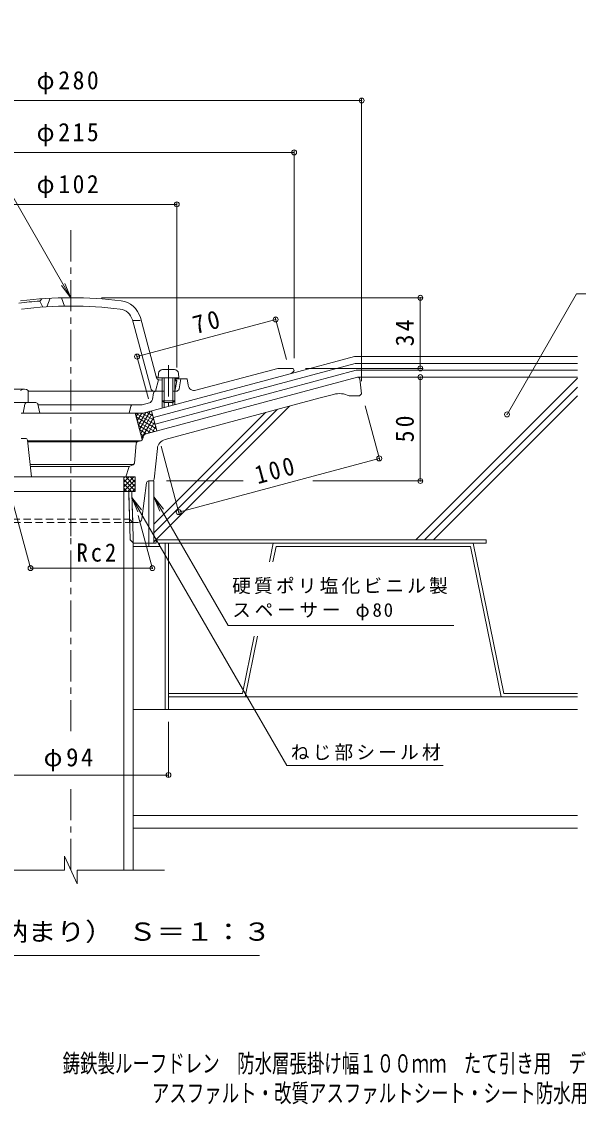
# Model space of a CAD drawing. Units: millimetres at full size, sheet at 1:3. Extents: x -566 to 565, y -424 to 391.
# Drawn here: x -275 to -7, y -424 to 97 of the extents above; entities that cross this region are included whole.
import ezdxf
from ezdxf.enums import TextEntityAlignment as Align

# ---------------------------------------------------------------- set-up
doc = ezdxf.new("R2010")
doc.units = ezdxf.units.MM
doc.header["$LTSCALE"] = 3
doc.header["$PDMODE"] = 32
doc.header["$PDSIZE"] = 2.4
doc.linetypes.add('CHAIN1', pattern=[8, 5, -1, 1, -1])
doc.linetypes.add('DASHED1', pattern=[1.8, 1.2, -0.6])
for name, color, linetype, lineweight in [('0-0_通り芯', 3, 'Continuous', 9), ('0-1_躯体', 2, 'Continuous', 9), ('0-2_仕上', 6, 'Continuous', 9), ('0-3_建具', 4, 'Continuous', 9), ('0-4_その他', 7, 'Continuous', 9), ('0-5_寸法', 7, 'Continuous', 9), ('0-6_ハッチ', 6, 'Continuous', 9), ('0-8_041', 4, 'Continuous', 9), ('0-9_051', 2, 'Continuous', 9), ('0-A_061', 4, 'Continuous', 9), ('0-B_062', 1, 'Continuous', 5), ('0-C_084', 5, 'Continuous', 5), ('0-E_090', 4, 'Continuous', 9), ('0-F_092', 6, 'Continuous', 9)]:
    doc.layers.add(name, color=color, linetype=linetype, lineweight=lineweight)
doc.layers.add('F-5_F-5ﾚｲﾔ', color=2, linetype='Continuous')
doc.styles.add('ＭＳ ゴシック', font='')
doc.styles.get('ＭＳ ゴシック').set_extended_font_data('MS Gothic')

msp = doc.modelspace()

# ---------------------------------------------------------------- linework, layer by layer
at = {"layer": '0-0_通り芯', "linetype": 'CHAIN1'}
msp.add_line((-251.771, -3.115), (-251.771, -150.337), dxfattribs=at)
at = {"layer": '0-0_通り芯'}
for p, q in [((-215.528, -101.111), (-113.83, -73.861)), ((-112.67, -74.653), (-111.771, -81.845)), ((-125.385, -82.133), (-131.785, -83.848)), ((-112.771, -82.845), (-117.771, -82.845)), ((-112.771, -82.845), (-111.771, -81.845)), ((-206.45, -103.855), (-131.785, -83.848)), ((-273.669, -103.345), (-275.771, -103.345)), ((-272.675, -104.238), (-270.771, -121.845)), ((-217.036, -103.035), (-216.983, -102.714)), ((-272.652, -104.444), (-218.019, -104.444)), ((-272.598, -104.944), (-219.857, -104.944)), ((-221.215, -115.235), (-220.342, -105.712)), ((-218.68, -104.679), (-219.51, -104.817)), ((-211.677, -122.949), (-210.129, -108.164)), ((-271.42, -115.845), (-221.498, -115.845)), ((-223.771, -116.845), (-271.312, -116.845)), ((-223.91, -117.307), (-225.271, -121.845)), ((-223.323, -116.666), (-221.84, -116.073)), ((-282.771, -121.845), (-220.771, -121.845)), ((-220.771, -121.845), (-220.771, -128.845)), ((-217.552, -142.093), (-215.381, -124.721)), ((-214.388, -123.845), (-212.672, -123.845)), ((-282.771, -128.845), (-220.771, -128.845)), ((-219.537, -143.845), (-221.992, -143.845)), ((-248.665, -317.832), (-254.878, -304.452)), ((-248.665, -317.832), (-248.665, -311.196)), ((-206.77, -311.196), (-248.665, -311.196))]:
    msp.add_line(p, q, dxfattribs=at)
at = {"layer": '0-0_通り芯', "linetype": 'DASHED1'}
for p, q in [((-281.082, -128.845), (-222.46, -128.845)), ((-223.471, -143.845), (-223.939, -128.845)), ((-221.992, -143.845), (-281.55, -143.817))]:
    msp.add_line(p, q, dxfattribs=at)
for points in [[(-222.46, -128.845), (-221.992, -143.845), (-223.52, -142.268)], [(-281.578, -143.845), (-280.022, -142.268), (-223.52, -142.268)]]:
    msp.add_lwpolyline(points, dxfattribs=at)
at = {"layer": '0-0_通り芯'}
msp.add_lwpolyline([(-254.878, -304.452), (-254.878, -311.196), (-296.77, -311.196)], dxfattribs=at)
for centre, radius, start, end in [((-113.654, -74.845), 1, 11.0605, 100.1355), ((-122.538, -92.759), 11, 64.31966, 105.00008), ((-273.669, -104.345), 1, 6.17058, 90), ((-219.009, -102.706), 2, 279.46179, 350.53767), ((-215.01, -103.043), 2, 104.99928, 170.53743), ((-205.156, -108.684), 5, 105.00001, 174.02237), ((-219.346, -105.803), 1, 99.46075, 174.75847), ((-222.952, -117.594), 1, 111.80215, 163.30133), ((-222.211, -115.144), 1, 291.80197, 354.75847), ((-214.388, -124.845), 1, 90, 172.87498), ((-212.672, -122.845), 1, 270, 354.02237), ((-219.537, -141.845), 2, 270, 352.87498)]:
    msp.add_arc(centre, radius, start, end, dxfattribs=at)
at = {"layer": '0-1_躯体'}
for p, q in [((-146.172, -72.171), (-216.914, -91.126)), ((-152.13, -69.626), (-191.544, -80.187)), ((-152.13, -69.626), (-144.771, -69.626)), ((-144.271, -70.626), (-144.771, -69.626)), ((-201.72, -74.626), (-195.771, -74.626)), ((-198.771, -74.626), (-199.679, -79.406)), ((-195.771, -74.626), (-195.285, -77.751)), ((-212.536, -84.642), (-211.926, -81.439)), ((-206.901, -80.626), (-210.944, -80.626)), ((-201.152, -80.626), (-202.641, -80.626)), ((-289.781, -86.126), (-268.591, -86.126)), ((-273.932, -86.93), (-274.771, -91.126)), ((-267.61, -86.93), (-266.771, -91.126)), ((-267.571, -87.126), (-217.441, -87.126)), ((-223.771, -91.126), (-222.961, -87.884)), ((-213.983, -86.2), (-217.441, -87.126)), ((-207.771, -85.256), (-207.771, -88.677)), ((-206.901, -86.126), (-206.901, -88.443)), ((-202.641, -86.126), (-202.641, -87.302)), ((-201.771, -85.256), (-201.771, -87.069)), ((-216.914, -91.126), (-275.771, -91.126))]:
    msp.add_line(p, q, dxfattribs=at)
for centre, radius, start, end in [((-146.949, -69.273), 3, 285.00026, 333.18956), ((-192.321, -77.29), 3, 188.84552, 285.00026), ((-210.944, -81.626), 1, 90, 169.21307), ((-201.152, -79.126), 1.5, 270, 349.24838), ((-272.951, -87.126), 1, 90, 168.69006), ((-268.591, -87.126), 1, 11.30994, 90), ((-221.99, -88.126), 1, 90, 165.96376), ((-214.501, -84.268), 2, 285.00026, 349.21326)]:
    msp.add_arc(centre, radius, start, end, dxfattribs=at)
at = {"layer": '0-2_仕上'}
for p, q in [((-263.271, -39.964), (-261.771, -35.877)), ((-256.271, -35.677), (-254.771, -39.649)), ((-213.336, -79.144), (-222.163, -46.201)), ((-210.539, -74.127), (-218.299, -45.165)), ((-211.021, -80.626), (-209.521, -75.127)), ((-209.455, -74.168), (-207.771, -74.257)), ((-209.183, -75.184), (-207.771, -75.258)), ((-201.771, -74.572), (-200.771, -75.626)), ((-201.771, -75.574), (-200.771, -75.626)), ((-201.771, -80.626), (-200.771, -75.626)), ((-272.271, -80.626), (-206.901, -80.626)), ((-202.641, -80.626), (-201.771, -80.626))]:
    msp.add_line(p, q, dxfattribs=at)
at = {"layer": '0-2_仕上', "linetype": 'DASHED1'}
msp.add_line((-222.049, -46.626), (-217.908, -46.626), dxfattribs=at)
at = {"layer": '0-2_仕上'}
msp.add_lwpolyline([(-265.771, -36.117), (-266.771, -37.192), (-265.271, -40.092)], dxfattribs=at)
for centre, radius, start, end in [((-251.771, -235.626), 200, 90, 96.94302), ((-251.771, -235.626), 200, 83.05698, 90), ((-251.771, -235.626), 199, 94.32288, 97.21703), ((-251.771, -235.626), 196, 90, 96.94304), ((-251.771, -235.626), 196, 83.05696, 90), ((-228.924, -48.012), 7, 14.99995, 83.05684), ((-228.924, -48.012), 11, 15, 83.05705), ((-209.376, -72.67), 1.5, 195.00046, 201.60679), ((-209.376, -72.67), 1.5, 195.00046, 266.98737), ((-209.104, -73.686), 1.5, 197.08486, 266.98737), ((-209.376, -72.67), 1.5, 256.15533, 266.98737), ((-211.404, -78.626), 2, 195.00009, 270), ((-202.591, -79.626), 1, 325.06651, 348.69006)]:
    msp.add_arc(centre, radius, start, end, dxfattribs=at)
at = {"layer": '0-3_建具'}
for p, q in [((-211.771, -123.845), (-214.271, -123.845)), ((-214.271, -123.845), (-214.271, -153.845)), ((-211.771, -123.845), (-211.771, -153.845)), ((-221.771, -153.845), (-211.771, -153.845))]:
    msp.add_line(p, q, dxfattribs=at)
at = {"layer": '0-4_その他'}
for p, q in [((-391.771, 59.374), (-111.771, 59.374)), ((-111.771, 60.274), (-111.771, -75.845)), ((-359.271, 34.374), (-144.271, 34.374)), ((-144.271, 35.274), (-144.271, -64.626)), ((-302.771, 9.374), (-200.771, 9.374)), ((-200.771, 10.274), (-200.771, -69.126)), ((-82.621, -35.626), (-237.009, -35.626)), ((-83.521, -35.626), (-83.521, -69.626)), ((-153.168, -46.062), (-219.901, -63.943)), ((-153.401, -45.193), (-147.984, -65.41)), ((-220.134, -63.074), (-214.458, -84.257)), ((-82.621, -69.626), (-138.771, -69.626)), ((-83.521, -73.845), (-83.521, -123.845)), ((-103.057, -113.831), (-110.084, -87.605)), ((-199.602, -139.7), (-208.324, -107.146)), ((-199.834, -138.831), (-103.29, -112.962)), ((-168.814, -123.845), (-205.771, -123.845)), ((-82.621, -123.845), (-135.234, -123.845)), ((-280.125, -132.415), (-271.052, -166.276)), ((-219.357, -140.429), (-212.458, -166.173)), ((-271.176, -165.813), (-212.555, -165.813)), ((-204.771, -266.335), (-204.771, -239.845)), ((-298.771, -265.435), (-204.771, -265.435))]:
    msp.add_line(p, q, dxfattribs=at)
for p in [(-111.771, 59.374), (-144.271, 34.374), (-200.771, 9.374), (-83.521, -35.626), (-153.168, -46.062), (-219.901, -63.943), (-83.521, -69.626), (-83.521, -73.845), (-103.29, -112.962), (-83.521, -123.845), (-199.834, -138.831), (-271.176, -165.813), (-212.555, -165.813), (-204.771, -265.435)]:
    msp.add_point(p, dxfattribs=at)
at = {"layer": '0-5_寸法'}
for p, q in [((-355.55, 144.124), (-251.771, -35.626)), ((-251.771, -35.626), (-256.337, -29.676)), ((-251.771, -35.626), (-254.641, -28.697)), ((-8.304, -33.783), (-41.788, -91.778)), ((87.193, -33.783), (-8.304, -33.783)), ((-222.378, -131.791), (-219.508, -138.721)), ((-222.378, -131.791), (-217.812, -137.742)), ((-147.841, -260.892), (-222.378, -131.791)), ((-211.781, -131.521), (-208.911, -138.45)), ((-211.781, -131.521), (-207.216, -137.471)), ((-176.036, -193.433), (-211.781, -131.521)), ((-67.443, -193.433), (-176.036, -193.433)), ((-72.497, -260.892), (-147.841, -260.892)), ((-343.85, -352.378), (-160.97, -352.378))]:
    msp.add_line(p, q, dxfattribs=at)
msp.add_point((-41.788, -91.778), dxfattribs=at)
at = {"layer": '0-6_ハッチ'}
for p, q in [((-220.778, -91.126), (-217.368, -103.85)), ((-211.146, -96.614), (-220.652, -91.126)), ((-220.321, -92.833), (-219.335, -91.126)), ((-210.597, -98.663), (-220.252, -93.089)), ((-219.772, -94.882), (-217.603, -91.126)), ((-219.222, -96.931), (-215.681, -90.796)), ((-218.673, -98.98), (-213.631, -90.247)), ((-218.124, -101.029), (-212.55, -91.374)), ((-211.695, -94.565), (-217.652, -91.126)), ((-217.575, -103.078), (-212.001, -93.423)), ((-212.244, -92.516), (-215.369, -90.712)), ((-212.794, -90.467), (-213.32, -90.163)), ((-212.905, -90.052), (-210.316, -99.714)), ((-211.314, -99.982), (-219.703, -95.138)), ((-213.363, -100.531), (-219.154, -97.187)), ((-214.557, -100.851), (-211.452, -95.472)), ((-212.508, -100.302), (-210.903, -97.522)), ((-215.412, -101.08), (-218.605, -99.237)), ((-216.743, -102.044), (-218.056, -101.286)), ((-217.183, -103.521), (-217.507, -103.335)), ((-210.459, -99.753), (-210.354, -99.571)), ((-226.271, -128.845), (-226.271, -121.845)), ((-226.271, -126.59), (-221.526, -121.845)), ((-226.271, -124.469), (-223.647, -121.845)), ((-226.271, -122.348), (-225.768, -121.845)), ((-226.271, -123.084), (-220.771, -128.583)), ((-226.271, -128.712), (-220.771, -123.212)), ((-225.388, -121.845), (-220.771, -126.462)), ((-223.267, -121.845), (-220.771, -124.341)), ((-221.146, -121.845), (-220.771, -122.219)), ((-226.271, -125.205), (-222.631, -128.845)), ((-226.271, -127.326), (-224.752, -128.845)), ((-224.283, -128.845), (-220.771, -125.333)), ((-222.162, -128.845), (-220.771, -127.454))]:
    msp.add_line(p, q, dxfattribs=at)
at = {"layer": '0-8_041'}
for p, q in [((-209.59, -72.052), (-209.771, -74.126)), ((-201.945, -70.226), (-207.597, -70.226)), ((-207.771, -74.126), (-207.771, -85.256)), ((-206.901, -74.126), (-206.901, -86.126)), ((-202.641, -74.126), (-202.641, -86.126)), ((-201.771, -74.126), (-201.771, -85.256)), ((-206.901, -86.126), (-207.771, -85.256)), ((-201.771, -85.256), (-207.771, -85.256)), ((-202.641, -86.126), (-206.901, -86.126)), ((-202.641, -86.126), (-201.771, -85.256))]:
    msp.add_line(p, q, dxfattribs=at)
at = {"layer": '0-8_041', "color": 2, "linetype": 'CHAIN1'}
for p, q in [((-251.771, -244.344), (-251.771, -123.767)), ((-251.771, -311.174), (-251.771, -270.23))]:
    msp.add_line(p, q, dxfattribs=at)
at = {"layer": '0-8_041', "color": 2}
for p, q in [((-281.082, -128.845), (-222.46, -128.845)), ((-226.271, -311.174), (-226.271, -128.845)), ((-223.209, -152.225), (-223.939, -128.845)), ((-222.46, -128.845), (-221.771, -150.901)), ((-221.771, -311.174), (-221.771, -150.901)), ((-223.209, -152.225), (-221.771, -153.663))]:
    msp.add_line(p, q, dxfattribs=at)
at = {"layer": '0-8_041'}
msp.add_lwpolyline([(-199.953, -72.052), (-199.771, -74.126), (-209.771, -74.126)], dxfattribs=at)
for centre, start, end in [((-207.597, -72.226), 90, 174.99998), ((-201.945, -72.226), 5.00002, 90)]:
    msp.add_arc(centre, 2, start, end, dxfattribs=at)
at = {"layer": '0-9_051'}
for p, q in [((-221.771, -155.445), (-209.171, -155.445)), ((-214.271, -153.845), (-214.271, -155.445)), ((-214.271, -153.845), (-210.771, -153.845)), ((-210.771, -152.245), (-210.771, -153.845)), ((-210.771, -152.245), (-51.771, -152.245)), ((-209.171, -153.845), (-209.171, -155.445)), ((-209.171, -153.845), (-51.771, -153.845)), ((-206.371, -153.845), (-206.371, -233.845)), ((-204.771, -153.845), (-204.771, -233.845)), ((-51.771, -153.845), (-51.771, -152.245)), ((-204.771, -233.845), (-221.771, -233.845))]:
    msp.add_line(p, q, dxfattribs=at)
at = {"layer": '0-A_061', "linetype": 'CHAIN1'}
msp.add_line((-204.771, -68.081), (-204.771, -87.808), dxfattribs=at)
at = {"layer": '0-A_061'}
for p, q in [((-274.148, -79.626), (-285.395, -79.626)), ((-272.271, -80.348), (-272.271, -86.126)), ((-287.271, -86.126), (-272.271, -86.126))]:
    msp.add_line(p, q, dxfattribs=at)
msp.add_arc((-274.148, -82.426), 2.8, 47.92542, 132.07448, dxfattribs=at)
at = {"layer": '0-B_062'}
for p, q in [((-154.309, -153.845), (-156.127, -162.716)), ((-153.003, -155.445), (-154.493, -162.716)), ((-154.309, -153.845), (-58.109, -153.845)), ((-153.003, -155.445), (-59.414, -155.445)), ((-59.414, -155.445), (-44.578, -227.845)), ((-58.109, -153.845), (-43.273, -226.245)), ((-163.488, -198.639), (-169.145, -226.245)), ((-161.855, -198.639), (-167.84, -227.845)), ((-204.771, -226.245), (-204.771, -227.845)), ((-204.771, -226.245), (-169.145, -226.245)), ((-204.771, -227.845), (-167.84, -227.845)), ((-7.827, -227.845), (-44.578, -227.845)), ((-7.827, -226.245), (-43.273, -226.245))]:
    msp.add_line(p, q, dxfattribs=at)
at = {"layer": '0-C_084'}
for p, q in [((-204.771, -227.845), (-7.827, -227.845)), ((-204.771, -233.845), (-7.827, -233.845)), ((-221.771, -284.947), (-7.827, -284.947)), ((-221.771, -290.947), (-7.827, -290.947))]:
    msp.add_line(p, q, dxfattribs=at)
at = {"layer": '0-E_090'}
for p, q in [((-212.042, -93.272), (-114.825, -67.223)), ((-146.172, -72.171), (-115.264, -63.889)), ((-7.827, -63.889), (-115.264, -63.889)), ((-7.827, -67.223), (-114.825, -67.223)), ((-211.179, -96.491), (-114.387, -70.556)), ((-7.827, -70.556), (-114.387, -70.556)), ((-210.316, -99.714), (-212.905, -90.052))]:
    msp.add_line(p, q, dxfattribs=at)
at = {"layer": '0-F_092'}
for p, q in [((-113.771, -73.845), (-7.827, -73.845)), ((-7.827, -74.396), (-85.676, -152.245)), ((-7.827, -78.639), (-81.433, -152.245)), ((-7.827, -82.881), (-77.19, -152.245)), ((-211.771, -153.097), (-146.453, -87.779)), ((-211.771, -148.854), (-152.248, -89.331)), ((-211.771, -144.612), (-158.044, -90.884))]:
    msp.add_line(p, q, dxfattribs=at)

# ---------------------------------------------------------------- texts
at = {"layer": '0-4_その他', "color": 2, "char_height": 8.798, "attachment_point": 7, "style": 'ＭＳ ゴシック'}
for s, insert in [('\\T1.21;\\W0.95;φ280', (-268.271, 62.374)), ('\\T1.21;\\W0.95;φ215', (-268.271, 37.374)), ('\\T1.21;\\W0.95;φ102', (-268.271, 12.374)), ('\\T1.27;\\W0.9;Rc2', (-249.014, -162.813)), ('\\T1.19;φ94', (-264.896, -263.635))]:
    msp.add_mtext(s, dxfattribs=dict(at, insert=insert))
for s, insert, rotation in [('\\T1.27;\\W0.95;70', (-191.684, -53.277), 15), ('\\T1.27;\\W0.95;34', (-86.521, -59.001), 90), ('\\T1.27;\\W0.95;50', (-86.521, -105.22), 90), ('\\T1.27;\\W0.9;100', (-161.756, -125.522), 15)]:
    msp.add_mtext(s, dxfattribs=dict(at, insert=insert, rotation=rotation))
at = {"layer": '0-5_寸法', "color": 2, "style": 'ＭＳ ゴシック', "width": 1.15}
msp.add_text('断面図（納まり） Ｓ＝１：３', height=8.798, dxfattribs=at).set_placement((-341.508, -347.878), align=Align.BOTTOM_LEFT)
at = {"layer": '0-5_寸法', "char_height": 6.598, "attachment_point": 7, "style": 'ＭＳ ゴシック'}
for s, insert in [('\\T1.17;硬質ポリ塩化ビニル製', (-174.11, -178.327)), ('\\T1.2;スペーサー\\~φ80', (-174.11, -191.013)), ('\\T1.17;ねじ部シール材', (-145.915, -258.472))]:
    msp.add_mtext(s, dxfattribs=dict(at, insert=insert))
at = {"layer": 'F-5_F-5ﾚｲﾔ', "style": 'ＭＳ ゴシック', "width": 0.7}
for s, p in [('鋳鉄製ルーフドレン\u3000防水層張掛け幅１００ｍｍ\u3000たて引き用\u3000デッキプレート打込型\u3000ねじ込み式', (-255.734, -411.332)), ('アスファルト・改質アスファルトシート・シート防水用\u3000ＷＤＨＲ－２－５０\u3000Ｃ＝指示', (-212.756, -425.632))]:
    msp.add_text(s, height=8.798, dxfattribs=at).set_placement(p, align=Align.BOTTOM_LEFT)

doc.saveas('drawing.dxf')
